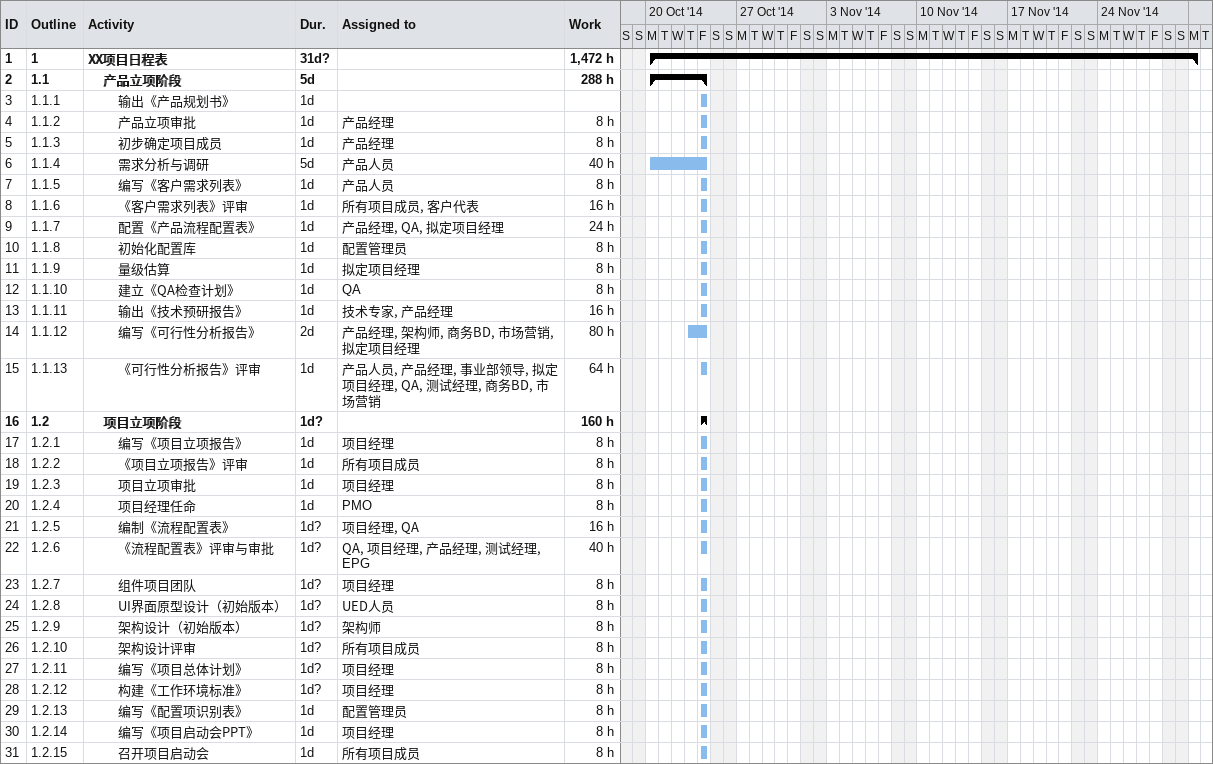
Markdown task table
| ID | WBS | Task | Duration | Start | Finish | Resources | Work (h) |
|---|---|---|---|---|---|---|---|
| 1 | 1 | **XX项目日程表** | 31d? | 2014-10-20 | 2014-12-01 |  | 1472 |
| 2 | 1.1 | **产品立项阶段** | 5d | 2014-10-20 | 2014-10-24 |  | 288 |
| 3 | 1.1.1 | 输出《产品规划书》 | 1d | 2014-10-24 | 2014-10-24 |  |  |
| 4 | 1.1.2 | 产品立项审批 | 1d | 2014-10-24 | 2014-10-24 | 产品经理 | 8 |
| 5 | 1.1.3 | 初步确定项目成员 | 1d | 2014-10-24 | 2014-10-24 | 产品经理 | 8 |
| 6 | 1.1.4 | 需求分析与调研 | 5d | 2014-10-20 | 2014-10-24 | 产品人员 | 40 |
| 7 | 1.1.5 | 编写《客户需求列表》 | 1d | 2014-10-24 | 2014-10-24 | 产品人员 | 8 |
| 8 | 1.1.6 | 《客户需求列表》评审 | 1d | 2014-10-24 | 2014-10-24 | 所有项目成员, 客户代表 | 16 |
| 9 | 1.1.7 | 配置《产品流程配置表》 | 1d | 2014-10-24 | 2014-10-24 | 产品经理, QA, 拟定项目经理 | 24 |
| 10 | 1.1.8 | 初始化配置库 | 1d | 2014-10-24 | 2014-10-24 | 配置管理员 | 8 |
| 11 | 1.1.9 | 量级估算 | 1d | 2014-10-24 | 2014-10-24 | 拟定项目经理 | 8 |
| 12 | 1.1.10 | 建立《QA检查计划》 | 1d | 2014-10-24 | 2014-10-24 | QA | 8 |
| 13 | 1.1.11 | 输出《技术预研报告》 | 1d | 2014-10-24 | 2014-10-24 | 技术专家, 产品经理 | 16 |
| 14 | 1.1.12 | 编写《可行性分析报告》 | 2d | 2014-10-23 | 2014-10-24 | 产品经理, 架构师, 商务BD, 市场营销, 拟定项目经理 | 80 |
| 15 | 1.1.13 | 《可行性分析报告》评审 | 1d | 2014-10-24 | 2014-10-24 | 产品人员, 产品经理, 事业部领导, 拟定项目经理, QA, 测试经理, 商务BD, 市场营销 | 64 |
| 16 | 1.2 | **项目立项阶段** | 1d? | 2014-10-24 | 2014-10-24 |  | 160 |
| 17 | 1.2.1 | 编写《项目立项报告》 | 1d | 2014-10-24 | 2014-10-24 | 项目经理 | 8 |
| 18 | 1.2.2 | 《项目立项报告》评审 | 1d | 2014-10-24 | 2014-10-24 | 所有项目成员 | 8 |
| 19 | 1.2.3 | 项目立项审批 | 1d | 2014-10-24 | 2014-10-24 | 项目经理 | 8 |
| 20 | 1.2.4 | 项目经理任命 | 1d | 2014-10-24 | 2014-10-24 | PMO | 8 |
| 21 | 1.2.5 | 编制《流程配置表》 | 1d? | 2014-10-24 | 2014-10-24 | 项目经理, QA | 16 |
| 22 | 1.2.6 | 《流程配置表》评审与审批 | 1d? | 2014-10-24 | 2014-10-24 | QA, 项目经理, 产品经理, 测试经理, EPG | 40 |
| 23 | 1.2.7 | 组件项目团队 | 1d? | 2014-10-24 | 2014-10-24 | 项目经理 | 8 |
| 24 | 1.2.8 | UI界面原型设计（初始版本） | 1d? | 2014-10-24 | 2014-10-24 | UED人员 | 8 |
| 25 | 1.2.9 | 架构设计（初始版本） | 1d? | 2014-10-24 | 2014-10-24 | 架构师 | 8 |
| 26 | 1.2.10 | 架构设计评审 | 1d? | 2014-10-24 | 2014-10-24 | 所有项目成员 | 8 |
| 27 | 1.2.11 | 编写《项目总体计划》 | 1d? | 2014-10-24 | 2014-10-24 | 项目经理 | 8 |
| 28 | 1.2.12 | 构建《工作环境标准》 | 1d? | 2014-10-24 | 2014-10-24 | 项目经理 | 8 |
| 29 | 1.2.13 | 编写《配置项识别表》 | 1d | 2014-10-24 | 2014-10-24 | 配置管理员 | 8 |
| 30 | 1.2.14 | 编写《项目启动会PPT》 | 1d | 2014-10-24 | 2014-10-24 | 项目经理 | 8 |
| 31 | 1.2.15 | 召开项目启动会 | 1d | 2014-10-24 | 2014-10-24 | 所有项目成员 | 8 |
